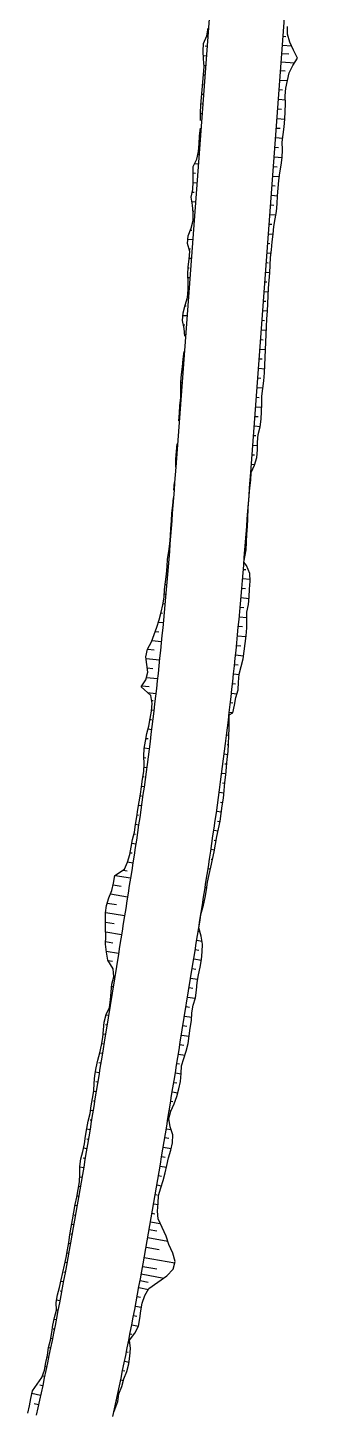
# Model space of a CAD drawing. Header units: metres. Extents: x 288738 to 324331, y 7399322 to 7465117.
# Drawn here: x 296451.8 to 296529.5, y 7459789.4 to 7460148.2 of the extents above; entities that cross this region are included whole.
import ezdxf

# ---------------------------------------------------------------- set-up
doc = ezdxf.new("R2010")
doc.units = ezdxf.units.M
doc.header["$LTSCALE"] = 10
for name, color, linetype in [('F-HZ-ATERRO-TALUDE', 110, 'Continuous'), ('F-HZ-PIANO-CORTE', 10, 'Continuous'), ('F-HZ-TALUDE', 2, 'Continuous')]:
    doc.layers.add(name, color=color, linetype=linetype)

msp = doc.modelspace()

# ---------------------------------------------------------------- linework, layer by layer
at = {"layer": 'F-HZ-ATERRO-TALUDE', "linetype": 'Continuous', "lineweight": -3}
for p, q in [((296498.526, 7460145.856), (296498.181, 7460145.882)), ((296517.922, 7460143.736), (296520.273, 7460143.562)), ((296518.091, 7460146.004), (296518.754, 7460145.955)), ((296498.156, 7460140.87), (296497.403, 7460140.926)), ((296498.341, 7460143.363), (296497.88, 7460143.397)), ((296517.761, 7460141.559), (296519.544, 7460141.427)), ((296497.97, 7460138.377), (296497.776, 7460138.391)), ((296517.429, 7460137.1), (296518.63, 7460137.011)), ((296517.598, 7460139.369), (296521.026, 7460139.114)), ((296497.6, 7460133.391), (296497.406, 7460133.405)), ((296497.785, 7460135.884), (296497.411, 7460135.912)), ((296517.248, 7460134.662), (296519.197, 7460134.517)), ((296497.415, 7460130.898), (296496.956, 7460130.932)), ((296516.879, 7460129.693), (296518.659, 7460129.561)), ((296517.064, 7460132.181), (296517.921, 7460132.118)), ((296497.044, 7460125.911), (296496.651, 7460125.94)), ((296497.23, 7460128.404), (296497.009, 7460128.421)), ((296516.694, 7460127.206), (296517.659, 7460127.134)), ((296516.324, 7460122.223), (296517.299, 7460122.15)), ((296516.509, 7460124.714), (296518.531, 7460124.564)), ((296516.139, 7460119.733), (296517.973, 7460119.596)), ((296515.954, 7460117.245), (296516.919, 7460117.173)), ((296515.585, 7460112.27), (296516.531, 7460112.2)), ((296515.769, 7460114.756), (296517.848, 7460114.602)), ((296515.4, 7460109.785), (296517.109, 7460109.658)), ((296515.029, 7460104.8), (296516.647, 7460104.68)), ((296515.215, 7460107.293), (296516.037, 7460107.232)), ((296514.844, 7460102.308), (296515.677, 7460102.246)), ((296514.475, 7460097.338), (296515.124, 7460097.29)), ((296514.66, 7460099.82), (296516.196, 7460099.706)), ((296514.29, 7460094.848), (296515.476, 7460094.76)), ((296514.105, 7460092.358), (296514.64, 7460092.318)), ((296513.735, 7460087.373), (296514.244, 7460087.335)), ((296513.92, 7460089.865), (296514.943, 7460089.789)), ((296513.55, 7460084.882), (296514.666, 7460084.799)), ((296513.179, 7460079.896), (296514.263, 7460079.816)), ((296513.364, 7460082.389), (296513.902, 7460082.349)), ((296512.994, 7460077.404), (296513.565, 7460077.361)), ((296512.624, 7460072.419), (296513.233, 7460072.373)), ((296512.809, 7460074.912), (296514.023, 7460074.822)), ((296512.438, 7460069.927), (296513.724, 7460069.831)), ((296512.068, 7460064.944), (296513.528, 7460064.835)), ((296512.253, 7460067.436), (296512.943, 7460067.384)), ((296511.883, 7460062.451), (296512.641, 7460062.395)), ((296511.698, 7460059.96), (296513.312, 7460059.84)), ((296511.328, 7460054.978), (296512.843, 7460054.866)), ((296511.513, 7460057.468), (296512.333, 7460057.407)), ((296511.143, 7460052.487), (296511.865, 7460052.434)), ((296510.773, 7460047.507), (296511.603, 7460047.445)), ((296510.958, 7460049.997), (296512.523, 7460049.881)), ((296510.588, 7460045.015), (296512.179, 7460044.897)), ((296510.221, 7460040.075), (296511.43, 7460039.985)), ((296510.406, 7460042.566), (296510.988, 7460042.522)), ((296490.376, 7460036.159), (296490.271, 7460036.166)), ((296490.561, 7460038.652), (296490.512, 7460038.655)), ((296510.036, 7460037.585), (296510.675, 7460037.538)), ((296509.853, 7460035.134), (296510.737, 7460035.068)), ((296507.765, 7460007.865), (296508.402, 7460007.813)), ((296507.57, 7460005.509), (296509.515, 7460005.346)), ((296507.147, 7460000.541), (296509.26, 7460000.357)), ((296507.361, 7460003.026), (296508.369, 7460002.94)), ((296506.928, 7459998.063), (296507.919, 7459997.975)), ((296506.477, 7459993.124), (296507.591, 7459993.019)), ((296506.705, 7459995.594), (296508.674, 7459995.415)), ((296506.241, 7459990.642), (296508.448, 7459990.43)), ((296505.999, 7459988.16), (296507.084, 7459988.053)), ((296505.499, 7459983.217), (296506.386, 7459983.125)), ((296505.752, 7459985.681), (296507.802, 7459985.473)), ((296505.241, 7459980.756), (296506.698, 7459980.601)), ((296504.704, 7459975.809), (296506.118, 7459975.652)), ((296504.975, 7459978.275), (296505.712, 7459978.195)), ((296504.427, 7459973.343), (296505.007, 7459973.277)), ((296504.144, 7459970.879), (296505.019, 7459970.777)), ((296496.052, 7459914.071), (296496.278, 7459914.034)), ((296496.433, 7459916.452), (296496.495, 7459916.442)), ((296495.683, 7459911.776), (296497.036, 7459911.558)), ((296494.898, 7459906.904), (296496.883, 7459906.584)), ((296495.294, 7459909.367), (296496.216, 7459909.218)), ((296494.5, 7459904.438), (296495.463, 7459904.282)), ((296474.374, 7459902.119), (296474.154, 7459902.154)), ((296494.102, 7459901.973), (296495.919, 7459901.68)), ((296473.578, 7459897.183), (296473.381, 7459897.214)), ((296473.976, 7459899.651), (296473.793, 7459899.68)), ((296493.307, 7459897.046), (296495.299, 7459896.724)), ((296493.705, 7459899.511), (296494.677, 7459899.354)), ((296473.179, 7459894.714), (296473.157, 7459894.718)), ((296492.911, 7459894.589), (296493.798, 7459894.446)), ((296472.383, 7459889.778), (296471.99, 7459889.842)), ((296472.781, 7459892.246), (296472.127, 7459892.352)), ((296492.116, 7459889.661), (296493.095, 7459889.503)), ((296492.514, 7459892.126), (296494.372, 7459891.826)), ((296471.985, 7459887.31), (296471.409, 7459887.403)), ((296491.719, 7459887.194), (296493.737, 7459886.868)), ((296471.189, 7459882.374), (296470.528, 7459882.481)), ((296471.587, 7459884.842), (296471.326, 7459884.884)), ((296490.926, 7459882.279), (296492.605, 7459882.008)), ((296491.321, 7459884.728), (296492.304, 7459884.569)), ((296470.79, 7459879.906), (296470.33, 7459879.98)), ((296490.531, 7459879.834), (296491.206, 7459879.725)), ((296470.391, 7459877.438), (296469.42, 7459877.595)), ((296469.991, 7459874.97), (296469.548, 7459875.042)), ((296489.734, 7459874.918), (296490.544, 7459874.787)), ((296490.133, 7459877.38), (296491.643, 7459877.136)), ((296469.59, 7459872.503), (296468.966, 7459872.604)), ((296489.335, 7459872.456), (296490.792, 7459872.22)), ((296468.785, 7459867.568), (296468.14, 7459867.673)), ((296469.188, 7459870.035), (296468.872, 7459870.087)), ((296488.552, 7459867.642), (296488.99, 7459867.571)), ((296488.939, 7459870.02), (296489.484, 7459869.932)), ((296468.38, 7459865.101), (296468.005, 7459865.163)), ((296488.155, 7459865.209), (296488.331, 7459865.181)), ((296467.974, 7459862.634), (296467.19, 7459862.763)), ((296487.403, 7459860.611), (296488.412, 7459860.445)), ((296487.781, 7459862.918), (296489.034, 7459862.712)), ((296467.156, 7459857.701), (296466.307, 7459857.843)), ((296467.566, 7459860.168), (296467.171, 7459860.233)), ((296486.998, 7459858.155), (296489.046, 7459857.816)), ((296466.743, 7459855.236), (296466.223, 7459855.323)), ((296486.182, 7459853.244), (296487.831, 7459852.968)), ((296486.592, 7459855.704), (296487.488, 7459855.555)), ((296466.328, 7459852.77), (296465.344, 7459852.936)), ((296465.911, 7459850.305), (296465.617, 7459850.355)), ((296485.77, 7459850.788), (296486.512, 7459850.663)), ((296465.491, 7459847.841), (296465.066, 7459847.914)), ((296484.941, 7459845.897), (296485.386, 7459845.821)), ((296485.357, 7459848.341), (296486.558, 7459848.137)), ((296464.642, 7459842.914), (296464.1, 7459843.008)), ((296465.068, 7459845.377), (296464.84, 7459845.416)), ((296484.522, 7459843.448), (296485.641, 7459843.256)), ((296464.213, 7459840.451), (296463.951, 7459840.497)), ((296483.722, 7459838.823), (296486.21, 7459838.39)), ((296484.103, 7459841.017), (296484.842, 7459840.889)), ((296463.343, 7459835.527), (296463.093, 7459835.571)), ((296463.779, 7459837.989), (296463.241, 7459838.084)), ((296483.371, 7459836.81), (296485.321, 7459836.468)), ((296462.902, 7459833.066), (296462.48, 7459833.142)), ((296482.562, 7459832.221), (296485.943, 7459831.619)), ((296483.003, 7459834.711), (296488.172, 7459833.798)), ((296462.008, 7459828.147), (296461.545, 7459828.232)), ((296462.458, 7459830.606), (296462.227, 7459830.648)), ((296482.086, 7459829.559), (296489.996, 7459828.137)), ((296461.556, 7459825.688), (296461.263, 7459825.742)), ((296481.314, 7459825.304), (296487.154, 7459824.236)), ((296481.669, 7459827.25), (296485.326, 7459826.586)), ((296460.635, 7459820.773), (296460.26, 7459820.845)), ((296461.097, 7459823.23), (296460.441, 7459823.353)), ((296480.66, 7459821.75), (296483.147, 7459821.288)), ((296480.993, 7459823.553), (296483.052, 7459823.173)), ((296460.167, 7459818.318), (296459.343, 7459818.475)), ((296480.222, 7459819.405), (296481.114, 7459819.238)), ((296459.696, 7459815.862), (296459.523, 7459815.896)), ((296479.296, 7459814.523), (296480.125, 7459814.365)), ((296479.763, 7459816.973), (296481.314, 7459816.679)), ((296458.733, 7459810.956), (296458.479, 7459811.006)), ((296459.216, 7459813.409), (296458.706, 7459813.509)), ((296478.824, 7459812.075), (296480.558, 7459811.739)), ((296458.243, 7459808.505), (296457.806, 7459808.592)), ((296477.93, 7459807.511), (296478.336, 7459807.431)), ((296478.372, 7459809.754), (296478.852, 7459809.659)), ((296457.246, 7459803.605), (296456.834, 7459803.69)), ((296457.751, 7459806.054), (296457.501, 7459806.104)), ((296477.458, 7459805.14), (296477.936, 7459805.044)), ((296456.74, 7459801.157), (296456.554, 7459801.196)), ((296476.47, 7459800.258), (296477.017, 7459800.146)), ((296476.967, 7459802.7), (296478.132, 7459802.464)), ((296455.707, 7459796.265), (296454.955, 7459796.426)), ((296456.225, 7459798.71), (296455.631, 7459798.836)), ((296475.971, 7459797.844), (296476.679, 7459797.697)), ((296455.177, 7459793.822), (296452.934, 7459794.309)), ((296474.839, 7459792.476), (296475.24, 7459792.39)), ((296454.643, 7459791.379), (296453.544, 7459791.621))]:
    msp.add_line(p, q, dxfattribs=at)
at = {"layer": 'F-HZ-PIANO-CORTE'}
for p, q in [((296496.438, 7460120.327), (296496.533, 7460120.32)), ((296495.97, 7460115.355), (296496.114, 7460115.344)), ((296496.266, 7460117.834), (296496.443, 7460117.821)), ((296495.158, 7460113.014), (296496.081, 7460112.945)), ((296494.745, 7460108.1), (296495.716, 7460108.028)), ((296494.758, 7460110.6), (296495.329, 7460110.558)), ((296494.554, 7460105.618), (296495.042, 7460105.582)), ((296494.444, 7460103.173), (296495.35, 7460103.106)), ((296494.706, 7460100.691), (296494.937, 7460100.674)), ((296494.749, 7460098.193), (296494.984, 7460098.176)), ((296494.086, 7460095.787), (296494.444, 7460095.76)), ((296493.387, 7460093.408), (296494.623, 7460093.316)), ((296493.666, 7460090.975), (296494.055, 7460090.947)), ((296493.702, 7460088.516), (296494.263, 7460088.474)), ((296493.407, 7460083.533), (296493.893, 7460083.497)), ((296493.427, 7460086.032), (296493.752, 7460086.008)), ((296493.444, 7460081.033), (296493.576, 7460081.023)), ((296492.598, 7460076.142), (296492.97, 7460076.115)), ((296493.283, 7460078.541), (296493.523, 7460078.523)), ((296492.137, 7460073.69), (296493.159, 7460073.614)), ((296492.267, 7460071.221), (296492.622, 7460071.195)), ((296492.582, 7460068.746), (296492.796, 7460068.73)), ((296492.074, 7460061.271), (296492.157, 7460061.265)), ((296492.34, 7460063.757), (296492.426, 7460063.751)), ((296491.755, 7460058.792), (296492.056, 7460058.77)), ((296491.573, 7460056.301), (296491.722, 7460056.29)), ((296491.426, 7460051.306), (296491.463, 7460051.303)), ((296491.573, 7460053.801), (296491.686, 7460053.793)), ((296491.229, 7460048.814), (296491.316, 7460048.808)), ((296509.446, 7460029.655), (296509.524, 7460029.649)), ((296509.681, 7460032.142), (296509.731, 7460032.139)), ((296489.621, 7460026.372), (296489.634, 7460026.371)), ((296489.819, 7460028.679), (296489.805, 7460028.68)), ((296509.277, 7460027.161), (296509.294, 7460027.16)), ((296489.4, 7460023.881), (296489.459, 7460023.877)), ((296508.936, 7460022.175), (296508.986, 7460022.171)), ((296489.023, 7460018.897), (296489.079, 7460018.892)), ((296489.176, 7460021.391), (296489.223, 7460021.388)), ((296508.697, 7460019.688), (296508.885, 7460019.674)), ((296488.838, 7460016.404), (296488.862, 7460016.402)), ((296508.312, 7460014.705), (296508.587, 7460014.683)), ((296508.611, 7460017.188), (296508.717, 7460017.18)), ((296488.265, 7460011.438), (296488.377, 7460011.428)), ((296488.591, 7460013.916), (296488.689, 7460013.908)), ((296508.226, 7460012.207), (296508.337, 7460012.198)), ((296488.051, 7460008.949), (296488.287, 7460008.929)), ((296487.5, 7460003.983), (296487.869, 7460003.951)), ((296487.857, 7460006.457), (296487.969, 7460006.447)), ((296487.269, 7460001.494), (296487.461, 7460001.477)), ((296486.942, 7459999.017), (296487.432, 7459998.973)), ((296485.734, 7459994.172), (296486.978, 7459994.054)), ((296486.447, 7459996.568), (296486.827, 7459996.533)), ((296484.077, 7459989.455), (296486.508, 7459989.213)), ((296484.925, 7459991.806), (296485.835, 7459991.718)), ((296482.973, 7459987.215), (296484.623, 7459987.047)), ((296482.525, 7459984.783), (296486.019, 7459984.418)), ((296482.862, 7459982.306), (296484.312, 7459982.151)), ((296482.678, 7459979.867), (296485.499, 7459979.558)), ((296481.46, 7459977.713), (296483.354, 7459977.501)), ((296482.873, 7459975.988), (296485.073, 7459975.739)), ((296483.986, 7459973.917), (296484.42, 7459973.867)), ((296483.574, 7459968.962), (296483.923, 7459968.92)), ((296483.963, 7459971.431), (296484.567, 7459971.36)), ((296483.085, 7459966.512), (296483.97, 7459966.404)), ((296503.442, 7459964.983), (296504.027, 7459964.912)), ((296503.92, 7459967.432), (296504.1, 7459967.41)), ((296482.087, 7459961.615), (296483.348, 7459961.453)), ((296482.543, 7459964.073), (296483.103, 7459964.003)), ((296503.538, 7459962.464), (296503.939, 7459962.414)), ((296481.958, 7459959.121), (296482.493, 7459959.051)), ((296502.825, 7459960.038), (296503.721, 7459959.924)), ((296502.986, 7459957.5), (296503.465, 7459957.438)), ((296481.722, 7459954.148), (296482.047, 7459954.104)), ((296482.005, 7459956.623), (296482.704, 7459956.53)), ((296502.184, 7459955.088), (296503.236, 7459954.949)), ((296481.379, 7459951.673), (296482.033, 7459951.583)), ((296501.518, 7459950.142), (296502.746, 7459949.974)), ((296502.405, 7459952.539), (296502.956, 7459952.465)), ((296480.57, 7459946.744), (296481.335, 7459946.634)), ((296481.054, 7459949.196), (296481.37, 7459949.151)), ((296501.805, 7459947.581), (296502.434, 7459947.494)), ((296480.243, 7459944.267), (296480.61, 7459944.213)), ((296500.827, 7459945.197), (296502.083, 7459945.018)), ((296479.408, 7459939.344), (296479.827, 7459939.281)), ((296479.792, 7459941.81), (296480.614, 7459941.688)), ((296500.114, 7459940.259), (296501.208, 7459940.098)), ((296501.099, 7459942.635), (296501.724, 7459942.544)), ((296478.856, 7459936.911), (296479.875, 7459936.757)), ((296500.237, 7459937.718), (296500.725, 7459937.645)), ((296477.767, 7459932.039), (296479.119, 7459931.83)), ((296478.426, 7459934.449), (296478.962, 7459934.367)), ((296499.379, 7459935.321), (296500.308, 7459935.181)), ((296499.407, 7459932.793), (296499.809, 7459932.732)), ((296474.488, 7459928.566), (296478.511, 7459927.934)), ((296476.599, 7459929.904), (296477.683, 7459929.735)), ((296498.628, 7459930.393), (296499.23, 7459930.3)), ((296473.991, 7459926.139), (296476.058, 7459925.812)), ((296497.862, 7459925.459), (296498.288, 7459925.393)), ((296498.471, 7459927.894), (296498.695, 7459927.859)), ((296472.48, 7459921.383), (296474.915, 7459920.994)), ((296473.276, 7459923.749), (296477.738, 7459923.04)), ((296497.679, 7459922.958), (296497.884, 7459922.926)), ((296472.074, 7459918.921), (296476.955, 7459918.139)), ((296497.084, 7459920.529), (296497.31, 7459920.493)), ((296472.004, 7459916.423), (296474.283, 7459916.057)), ((296472.049, 7459911.43), (296473.914, 7459911.129)), ((296472.086, 7459913.925), (296476.171, 7459913.267)), ((296472.21, 7459908.944), (296475.392, 7459908.431)), ((296472.697, 7459906.499), (296473.859, 7459906.312))]:
    msp.add_line(p, q, dxfattribs=at)
at = {"layer": 'F-HZ-TALUDE', "linetype": 'Continuous', "lineweight": -3}
msp.add_line((296489.77, 7460028.41), (296489.919, 7460030.402), dxfattribs=at)
at = {"layer": 'F-HZ-TALUDE', "linetype": 'Continuous', "lineweight": -3, "flags": 128}
for points in [[(296510.102, 7460301.651), (296490.244, 7460034.387), (296490.096, 7460032.393), (296489.948, 7460030.4), (296489.799, 7460028.408), (296489.65, 7460026.417), (296489.5, 7460024.426), (296489.35, 7460022.437), (296489.198, 7460020.449), (296489.045, 7460018.463), (296488.891, 7460016.477), (296488.735, 7460014.492), (296488.577, 7460012.509), (296488.417, 7460010.526), (296488.255, 7460008.545), (296488.09, 7460006.565), (296487.923, 7460004.587), (296487.753, 7460002.609), (296487.58, 7460000.633), (296487.404, 7459998.658), (296487.224, 7459996.685), (296487.04, 7459994.712), (296486.854, 7459992.741), (296486.662, 7459990.77), (296486.467, 7459988.8), (296486.268, 7459986.83), (296486.065, 7459984.86), (296485.859, 7459982.891), (296485.648, 7459980.923), (296485.433, 7459978.954), (296485.214, 7459976.986), (296484.992, 7459975.019), (296484.765, 7459973.052), (296484.535, 7459971.085), (296484.3, 7459969.119), (296484.062, 7459967.154), (296483.82, 7459965.189), (296483.574, 7459963.224), (296483.323, 7459961.26), (296483.069, 7459959.296), (296482.811, 7459957.333), (296482.549, 7459955.37), (296482.284, 7459953.408), (296482.014, 7459951.447), (296481.74, 7459949.486), (296481.462, 7459947.525), (296481.181, 7459945.564), (296480.896, 7459943.602), (296480.607, 7459941.64), (296480.315, 7459939.677), (296480.02, 7459937.714), (296479.722, 7459935.75), (296479.421, 7459933.785), (296479.118, 7459931.82), (296478.812, 7459929.854), (296478.504, 7459927.888), (296478.194, 7459925.921), (296477.883, 7459923.953), (296477.57, 7459921.984), (296477.256, 7459920.015), (296476.94, 7459918.045), (296476.623, 7459916.073), (296476.306, 7459914.101), (296475.988, 7459912.129), (296475.67, 7459910.155), (296475.351, 7459908.18), (296472.167, 7459888.435), (296471.848, 7459886.461), (296471.211, 7459882.513), (296470.893, 7459880.54), (296470.574, 7459878.568), (296470.255, 7459876.596), (296469.935, 7459874.624), (296469.615, 7459872.653), (296469.294, 7459870.683), (296468.972, 7459868.713), (296468.651, 7459866.744), (296468.327, 7459864.776), (296468.003, 7459862.808), (296467.677, 7459860.841), (296467.351, 7459858.874), (296467.024, 7459856.908), (296466.694, 7459854.943), (296466.364, 7459852.979), (296466.032, 7459851.015), (296465.697, 7459849.052), (296465.363, 7459847.09), (296465.025, 7459845.129), (296464.686, 7459843.168), (296464.346, 7459841.209), (296464.001, 7459839.25), (296463.657, 7459837.292), (296463.309, 7459835.335), (296462.958, 7459833.379), (296462.607, 7459831.423), (296462.25, 7459829.469), (296461.893, 7459827.516), (296461.533, 7459825.564), (296461.169, 7459823.613), (296460.804, 7459821.662), (296460.434, 7459819.713), (296460.061, 7459817.765), (296459.687, 7459815.817), (296459.307, 7459813.872), (296458.926, 7459811.927), (296458.54, 7459809.983), (296458.15, 7459808.041), (296457.76, 7459806.099), (296457.361, 7459804.16), (296456.961, 7459802.221), (296456.557, 7459800.283), (296456.148, 7459798.347), (296455.739, 7459796.412), (296455.32, 7459794.479), (296454.899, 7459792.547), (296454.476, 7459790.616), (296454.044, 7459788.687)], [(296473.951, 7459788.377), (296474.381, 7459790.352), (296474.807, 7459792.328), (296475.228, 7459794.304), (296475.645, 7459796.281), (296476.058, 7459798.258), (296476.466, 7459800.236), (296476.869, 7459802.214), (296477.269, 7459804.193), (296477.664, 7459806.171), (296478.057, 7459808.15), (296478.445, 7459810.13), (296478.831, 7459812.109), (296479.213, 7459814.089), (296479.592, 7459816.069), (296479.967, 7459818.049), (296480.339, 7459820.029), (296480.708, 7459822.009), (296481.074, 7459823.99), (296481.436, 7459825.97), (296481.796, 7459827.951), (296482.153, 7459829.931), (296482.507, 7459831.912), (296482.859, 7459833.893), (296483.207, 7459835.874), (296483.554, 7459837.855), (296483.898, 7459839.835), (296484.241, 7459841.816), (296484.582, 7459843.796), (296484.921, 7459845.776), (296485.258, 7459847.756), (296485.593, 7459849.736), (296485.926, 7459851.716), (296486.258, 7459853.695), (296486.587, 7459855.675), (296486.916, 7459857.654), (296487.242, 7459859.633), (296487.567, 7459861.612), (296487.891, 7459863.59), (296488.214, 7459865.569), (296488.536, 7459867.547), (296488.858, 7459869.524), (296489.18, 7459871.501), (296489.501, 7459873.478), (296489.821, 7459875.454), (296490.142, 7459877.43), (296490.461, 7459879.406), (296490.781, 7459881.381), (296491.1, 7459883.356), (296491.418, 7459885.33), (296494.603, 7459905.075), (296494.921, 7459907.05), (296495.239, 7459909.025), (296495.558, 7459911.001), (296495.876, 7459912.978), (296496.194, 7459914.956), (296496.511, 7459916.935), (296496.827, 7459918.915), (296497.142, 7459920.897), (296497.456, 7459922.879), (296497.768, 7459924.863), (296498.079, 7459926.848), (296498.388, 7459928.834), (296498.695, 7459930.822), (296498.999, 7459932.811), (296499.301, 7459934.801), (296499.601, 7459936.792), (296499.897, 7459938.785), (296500.19, 7459940.78), (296500.481, 7459942.775), (296500.767, 7459944.772), (296501.05, 7459946.771), (296501.329, 7459948.771), (296501.604, 7459950.771), (296501.876, 7459952.772), (296502.143, 7459954.773), (296502.406, 7459956.775), (296502.665, 7459958.777), (296502.92, 7459960.78), (296503.171, 7459962.783), (296503.418, 7459964.787), (296503.661, 7459966.791), (296503.9, 7459968.796), (296504.135, 7459970.801), (296504.366, 7459972.807), (296504.593, 7459974.813), (296504.816, 7459976.82), (296505.035, 7459978.827), (296505.25, 7459980.835), (296505.461, 7459982.843), (296505.668, 7459984.851), (296505.871, 7459986.86), (296506.069, 7459988.869), (296506.264, 7459990.878), (296506.455, 7459992.888), (296506.642, 7459994.898), (296506.825, 7459996.907), (296507.004, 7459998.915), (296507.18, 7460000.923), (296507.353, 7460002.93), (296507.522, 7460004.937), (296507.689, 7460006.942), (296507.853, 7460008.947), (296508.015, 7460010.951), (296508.174, 7460012.955), (296508.332, 7460014.957), (296508.487, 7460016.959), (296508.641, 7460018.96), (296508.794, 7460020.96), (296508.945, 7460022.96), (296509.096, 7460024.958), (296509.245, 7460026.956), (296509.394, 7460028.952), (296509.542, 7460030.948), (296509.691, 7460032.943), (296529.548, 7460300.206)], [(296496.654, 7460124.159), (296496.651, 7460126.165), (296496.771, 7460128.162), (296496.897, 7460130.158), (296497.05, 7460132.152), (296497.306, 7460134.138), (296497.424, 7460136.135), (296497.606, 7460138.127), (296497.433, 7460140.145), (296497.356, 7460142.157), (296497.454, 7460144.155), (296498.273, 7460146.1), (296498.622, 7460148.079)], [(296510.68, 7460034.875), (296511.258, 7460036.837), (296511.432, 7460038.83), (296511.429, 7460040.835), (296511.6, 7460042.828), (296512.166, 7460044.792), (296512.4, 7460046.78), (296512.512, 7460048.777), (296512.532, 7460050.781), (296512.602, 7460052.781), (296512.83, 7460054.77), (296513.106, 7460056.755), (296513.265, 7460058.749), (296513.351, 7460060.748), (296513.412, 7460062.749), (296513.524, 7460064.746), (296513.608, 7460066.745), (296513.694, 7460068.744), (296513.75, 7460070.746), (296513.868, 7460072.742), (296514.019, 7460074.737), (296514.105, 7460076.736), (296514.208, 7460078.734), (296514.31, 7460080.732), (296514.473, 7460082.725), (296514.664, 7460084.716), (296514.715, 7460086.718), (296514.845, 7460088.714), (296515.027, 7460090.706), (296515.214, 7460092.698), (296515.468, 7460094.684), (296515.679, 7460096.674), (296516.006, 7460098.655), (296516.363, 7460100.634), (296516.552, 7460102.626), (296516.642, 7460104.625), (296516.812, 7460106.617), (296516.984, 7460108.61), (296517.221, 7460110.598), (296517.553, 7460112.579), (296517.847, 7460114.563), (296517.887, 7460116.565), (296517.872, 7460118.572), (296518.069, 7460120.563), (296518.336, 7460122.548), (296518.53, 7460124.539), (296518.602, 7460126.54), (296518.682, 7460128.539), (296518.636, 7460130.548), (296518.825, 7460132.54), (296519.197, 7460134.517), (296519.61, 7460136.492), (296520.6, 7460138.424), (296521.785, 7460140.342), (296520.784, 7460142.422), (296519.855, 7460144.496), (296519.216, 7460146.549), (296519.185, 7460148.557)], [(296492.616, 7460068.305), (296492.461, 7460070.322), (296492.021, 7460072.36), (296492.195, 7460074.353), (296492.639, 7460076.325), (296493.259, 7460078.285), (296493.448, 7460080.276), (296493.438, 7460082.282), (296493.389, 7460084.292), (296493.432, 7460086.294), (296493.679, 7460088.281), (296493.879, 7460090.272), (296493.258, 7460092.323), (296493.494, 7460094.311), (296494.276, 7460096.259), (296494.757, 7460098.229), (296494.734, 7460100.236), (296494.614, 7460102.25), (296494.24, 7460104.283), (296494.703, 7460106.255), (296494.749, 7460108.257), (296494.752, 7460110.262), (296494.789, 7460112.265), (296495.744, 7460114.199), (296496.131, 7460116.176), (296496.293, 7460118.17), (296496.416, 7460120.166), (296496.686, 7460122.151)], [(296491.04, 7460046.361), (296491.195, 7460048.355), (296491.341, 7460050.35), (296491.518, 7460052.342), (296491.593, 7460054.342), (296491.572, 7460056.349), (296491.689, 7460058.346), (296491.982, 7460060.33), (296492.177, 7460062.321), (296492.403, 7460064.31)], [(296490.243, 7460034.388), (296490.274, 7460036.391), (296490.442, 7460038.384), (296490.603, 7460040.377)], [(296509.277, 7460026.953), (296509.441, 7460028.949), (296509.678, 7460030.938), (296509.766, 7460032.937)], [(296473.976, 7459904.35), (296472.643, 7459906.591), (296472.241, 7459908.682), (296472, 7459910.747), (296472.145, 7459912.748), (296472.042, 7459914.788), (296471.995, 7459916.818), (296472.062, 7459918.827), (296472.314, 7459920.805), (296472.871, 7459922.733), (296473.627, 7459924.628), (296474.095, 7459926.568), (296474.429, 7459928.528), (296476.973, 7459930.141), (296477.764, 7459932.03), (296478.328, 7459933.953), (296478.713, 7459935.903), (296478.992, 7459937.869), (296479.535, 7459939.794), (296479.782, 7459941.762), (296480.186, 7459943.706), (296480.386, 7459945.679), (296480.723, 7459947.63), (296481.133, 7459949.571), (296481.363, 7459951.537), (296481.594, 7459953.502), (296481.98, 7459955.447), (296482.023, 7459957.437), (296481.946, 7459959.443), (296482.052, 7459961.423), (296482.41, 7459963.371), (296482.779, 7459965.318), (296483.273, 7459967.25), (296483.616, 7459969.202), (296483.94, 7459971.156), (296484.104, 7459973.129), (296483.802, 7459975.155), (296481.268, 7459977.429), (296482.52, 7459979.275), (296483.035, 7459981.205), (296482.717, 7459983.224), (296482.469, 7459985.235), (296482.949, 7459987.169), (296483.929, 7459989.054), (296484.636, 7459990.969), (296485.299, 7459992.89), (296485.951, 7459994.815), (296486.498, 7459996.751), (296486.892, 7459998.704), (296487.204, 7460000.666), (296487.36, 7460002.643), (296487.567, 7460004.617), (296487.877, 7460006.583), (296488.03, 7460008.564), (296488.141, 7460010.549), (296488.417, 7460012.522), (296488.663, 7460014.498), (296488.845, 7460016.48), (296489.003, 7460018.466), (296489.095, 7460020.457), (296489.266, 7460022.444), (296489.451, 7460024.43), (296489.625, 7460026.418)], [(296507.916, 7460009.729), (296508.462, 7460012.932), (296508.605, 7460014.936), (296508.701, 7460016.943), (296508.834, 7460018.945), (296508.975, 7460020.947), (296509, 7460023.684)], [(296505, 7459970.701), (296505.49, 7459972.679), (296505.854, 7459974.672), (296506.387, 7459976.647), (296506.473, 7459978.672), (296506.707, 7459980.68), (296507.18, 7459982.664), (296507.684, 7459984.645), (296507.97, 7459986.65), (296508.276, 7459988.653), (296508.471, 7459990.667), (296508.708, 7459992.677), (296508.685, 7459994.71), (296508.653, 7459996.742), (296509.098, 7459998.73), (296509.298, 7460000.739), (296509.37, 7460002.758), (296509.541, 7460004.767), (296509.45, 7460006.797), (296508.558, 7460008.89)], [(296496.756, 7459918.469), (296497.408, 7459920.855), (296497.866, 7459922.815), (296498.201, 7459924.795), (296498.492, 7459926.784), (296498.865, 7459928.76), (296499.33, 7459930.724), (296499.799, 7459932.689), (296500.229, 7459934.661), (296500.53, 7459936.653), (296500.919, 7459938.634), (296501.31, 7459940.616), (296501.735, 7459942.594), (296502.022, 7459944.594), (296502.311, 7459946.594), (296502.585, 7459948.597), (296502.819, 7459950.605), (296502.968, 7459952.625), (296503.205, 7459954.632), (296503.405, 7459956.644), (296503.559, 7459958.662), (296503.817, 7459960.667), (296503.958, 7459962.685), (296504.017, 7459964.714), (296504.111, 7459966.737), (296504.057, 7459970.14)], [(296476.234, 7459796.158), (296476.797, 7459798.105), (296477.558, 7459800.012), (296478.073, 7459801.969), (296478.315, 7459803.982), (296478.52, 7459806.001), (296478.248, 7459808.113), (296479.588, 7459809.906), (296480.575, 7459811.771), (296480.899, 7459813.765), (296481.149, 7459815.772), (296481.509, 7459817.758), (296482.235, 7459819.675), (296483.285, 7459821.532), (296485.63, 7459823.152), (296487.927, 7459824.786), (296489.562, 7459826.546), (296490.096, 7459828.505), (296489.481, 7459830.669), (296488.47, 7459832.9), (296487.749, 7459835.075), (296486.738, 7459837.298), (296485.659, 7459839.53), (296485.527, 7459841.594), (296485.665, 7459843.61), (296485.794, 7459845.627), (296486.395, 7459847.563), (296486.946, 7459849.508), (296487.524, 7459851.448), (296487.922, 7459853.417), (296488.375, 7459855.377), (296488.934, 7459857.32), (296489.374, 7459859.281), (296489.469, 7459861.299), (296488.81, 7459863.44), (296488.439, 7459865.532), (296488.946, 7459867.48), (296489.852, 7459869.363), (296490.556, 7459871.278), (296491.044, 7459873.228), (296491.468, 7459875.188), (296491.647, 7459877.187), (296491.762, 7459879.196), (296492.309, 7459881.135), (296492.961, 7459883.056), (296493.43, 7459885.006), (296493.755, 7459886.979), (296494.018, 7459888.963), (296494.309, 7459890.942), (296494.451, 7459892.945), (296494.791, 7459894.916), (296495.335, 7459896.854), (296495.622, 7459898.833), (296495.771, 7459900.835), (296496.115, 7459902.805), (296496.576, 7459904.757), (296496.908, 7459906.729), (296497.131, 7459908.72), (296497.171, 7459910.741), (296496.827, 7459912.825), (296496.245, 7459914.948), (296496.576, 7459916.925)], [(296451.839, 7459789.181), (296452.329, 7459791.091), (296452.622, 7459793.045), (296453.095, 7459794.96), (296454.295, 7459796.721), (296455.494, 7459798.486), (296456.225, 7459800.353), (296456.542, 7459802.307), (296456.951, 7459804.244), (296457.258, 7459806.201), (296457.719, 7459808.128), (296458.081, 7459810.075), (296458.37, 7459812.036), (296458.811, 7459813.969), (296459.352, 7459815.882), (296459.245, 7459817.921), (296459.592, 7459819.873), (296460.13, 7459821.789), (296460.516, 7459823.734), (296460.939, 7459825.674), (296461.431, 7459827.601), (296461.784, 7459829.555), (296462.15, 7459831.506), (296462.543, 7459833.453), (296462.814, 7459835.423), (296463.117, 7459837.387), (296463.465, 7459839.344), (296463.831, 7459841.298), (296464.14, 7459843.263), (296464.562, 7459845.209), (296464.956, 7459847.16), (296465.243, 7459849.13), (296465.369, 7459851.127), (296465.341, 7459853.151), (296465.63, 7459855.122), (296466.12, 7459857.059), (296466.583, 7459859.002), (296466.875, 7459860.973), (296467.221, 7459862.937), (296467.555, 7459864.902), (296468.005, 7459866.85), (296468.328, 7459868.818), (296468.667, 7459870.785), (296468.991, 7459872.755), (296469.066, 7459874.765), (296469.288, 7459876.752), (296469.598, 7459878.725), (296469.998, 7459880.685), (296470.569, 7459882.617), (296471.003, 7459884.572), (296471.35, 7459886.541), (296471.487, 7459888.545), (296471.649, 7459890.545), (296472.163, 7459892.488), (296473.097, 7459894.363), (296473.306, 7459896.355), (296473.48, 7459898.353), (296473.673, 7459900.347), (296474.19, 7459902.29)], [(296474.183, 7459789.44), (296475.222, 7459792.239), (296475.468, 7459794.254)]]:
    msp.add_lwpolyline(points, dxfattribs=at)
at = {"layer": 'F-HZ-TALUDE'}
for points in [[(296509.766, 7460032.937), (296510.68, 7460034.875)], [(296509, 7460023.684), (296509.277, 7460026.953)], [(296508.558, 7460008.89), (296507.916, 7460009.729)], [(296504.057, 7459970.14), (296505, 7459970.701)], [(296496.576, 7459916.925), (296496.756, 7459918.469)], [(296474.19, 7459902.29), (296473.976, 7459904.35)], [(296475.468, 7459794.254), (296476.234, 7459796.158)]]:
    msp.add_lwpolyline(points, dxfattribs=at)

doc.saveas('drawing.dxf')
